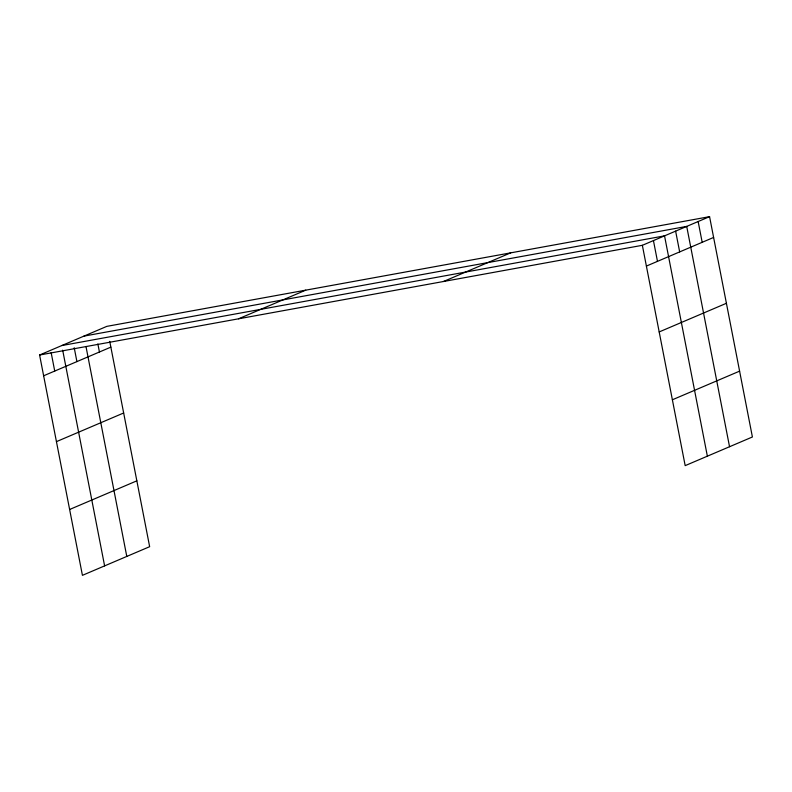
<?xml version="1.0" encoding="UTF-8"?>
<svg xmlns="http://www.w3.org/2000/svg" width="792" height="792" viewBox="0 0 792 792"><rect width="100%" height="100%" fill="white"/><g stroke="black" fill="none" stroke-linecap="round" stroke-linejoin="round"><path stroke-width="1.19" d="M109.741 341.372L149.648 546.688L82.427 575.338L39.6 355.014L106.821 326.363L709.573 216.661L752.4 436.986L685.179 465.637L642.352 245.312L709.573 216.661M43.639 375.784L110.86 347.134M238.511 318.81L305.732 290.169M56.44 441.639L123.661 412.988M443.441 281.516L510.662 252.866M69.627 509.484L136.848 480.833M646.391 266.082L713.612 237.442M659.192 331.937L726.413 303.287M672.378 399.782L739.599 371.141M83.972 336.105L686.713 226.403L729.541 446.728M61.786 345.56L664.538 235.858L707.365 456.182M39.6 355.014L642.352 245.312M698.148 221.532L702.187 242.312M675.625 231.135L679.665 251.905M653.44 240.59L657.479 261.36M97.861 343.926L99.436 352.004M85.981 346.49L126.789 556.429M74.22 347.757L76.913 361.607M62.677 350.173L104.613 565.884M51.143 352.588L54.727 371.052"/></g></svg>
